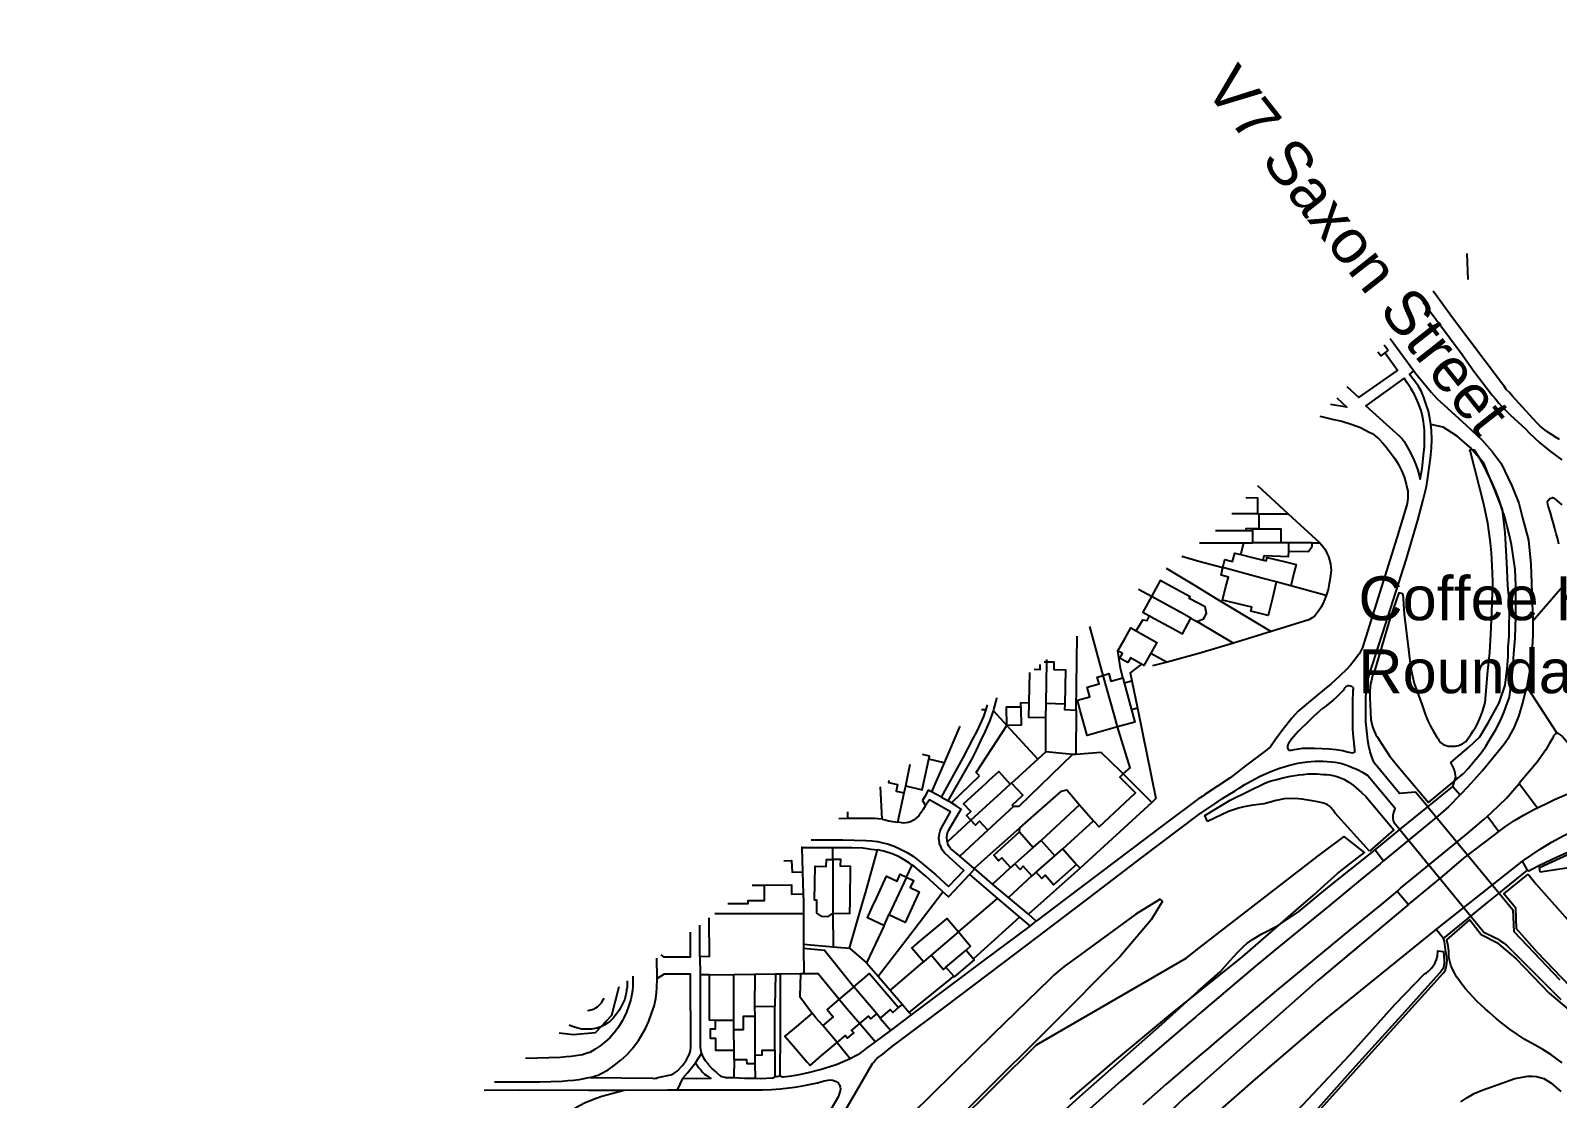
# Model space of a CAD drawing. Header units: millimetres. Extents: x 111502 to 977541, y 8702 to 1044108.
# Drawn here: x 486233.3 to 486581.8, y 236574.7 to 236818.5 of the extents above; entities that cross this region are included whole.
import ezdxf

# ---------------------------------------------------------------- set-up
doc = ezdxf.new("R2010")
doc.units = ezdxf.units.MM
doc.header["$LTSCALE"] = 0.25
doc.linetypes.add('DASHED2', pattern=[9.525, 6.35, -3.175])
doc.layers.add('E HVSS As Laid HV', color=10, linetype='Continuous')
doc.layers.add('X HVSS Site Background', color=8, linetype='Continuous')
doc.styles.add('Arial', font='arial.ttf')

# ---------------------------------------------------------------- blocks, each defined once
blk = doc.blocks.new('OS MAP 060722')
at = {"layer": 'X HVSS Site Background'}
for points in [[(-2249.13, -2364.61), (-2249.39, -2358.69)], [(-2259.43, -2369.8), (-2250.53, -2381.76), (-2247.83, -2385.56), (-2243.68, -2391.01), (-2242.88, -2391.91), (-2242.13, -2392.86), (-2241.43, -2393.66), (-2240.73, -2394.36), (-2239.53, -2395.51), (-2235.99, -2398.84), (-2235.18, -2399.61), (-2234.03, -2400.76), (-2232.78, -2401.91), (-2231.58, -2402.91), (-2230.33, -2403.91), (-2227.78, -2405.81)], [(-2228.28, -2401.16), (-2229.03, -2400.71), (-2230.38, -2399.91), (-2231.18, -2399.36), (-2231.93, -2398.76), (-2232.68, -2398.11), (-2233.43, -2397.36), (-2239.08, -2391.16), (-2239.73, -2390.46), (-2240.38, -2389.81), (-2240.93, -2389.01), (-2241.53, -2388.26), (-2252.73, -2373.41), (-2257.16, -2367.29)], [(-2268.28, -2379.59), (-2267.39, -2380.78)], [(-2266.95, -2378.12), (-2261.53, -2385.51)], [(-2276.83, -2389.05), (-2274.13, -2391.61), (-2265.28, -2385.41), (-2268.19, -2381.38)], [(-2268.19, -2381.38), (-2269.1, -2382.06), (-2269.74, -2381.21)], [(-2267.39, -2380.78), (-2268.19, -2381.38)], [(-2263.78, -2387.16), (-2272.48, -2393.46), (-2264.83, -2400.41), (-2264.23, -2401.01), (-2263.98, -2401.31), (-2263.78, -2401.66), (-2262.73, -2403.41), (-2261.78, -2405.31), (-2261.18, -2406.71), (-2260.63, -2408.16), (-2260.13, -2410.26), (-2259.63, -2407.76), (-2259.48, -2406.31), (-2259.33, -2404.76), (-2259.13, -2402.81), (-2259.08, -2400.81), (-2259.13, -2398.96), (-2259.33, -2397.16), (-2259.53, -2395.81), (-2259.88, -2394.51), (-2260.53, -2392.76), (-2261.33, -2391.06), (-2262.13, -2389.61), (-2263.08, -2388.21), (-2263.78, -2387.16)], [(-2257.63, -2397.71), (-2257.88, -2396.26), (-2258.23, -2394.71), (-2258.73, -2393.21), (-2259.23, -2391.61), (-2259.88, -2390.06), (-2260.58, -2388.91), (-2261.38, -2387.81), (-2262.53, -2386.36), (-2261.53, -2385.51)], [(-2261.53, -2385.51), (-2261.13, -2386.01), (-2257.55, -2390.35), (-2256.21, -2391.85), (-2253.82, -2393.99), (-2249.56, -2397.93), (-2245.96, -2401.3), (-2243.64, -2403.89), (-2241.57, -2406.64), (-2239.19, -2411.73), (-2237.54, -2415.69), (-2236.73, -2419.05), (-2235.37, -2424.17), (-2234.83, -2429.65), (-2234.41, -2442.67)], [(-2279.15, -2391.62), (-2276.83, -2393.81), (-2280.53, -2393.15)], [(-2282.99, -2395.87), (-2282.33, -2396.01), (-2280.18, -2396.51), (-2277.98, -2397.01), (-2275.83, -2397.66), (-2273.73, -2398.46), (-2271.73, -2399.46), (-2271.08, -2399.81), (-2270.53, -2400.21), (-2270.33, -2400.31), (-2269.48, -2401.11), (-2268.63, -2402.01), (-2267.73, -2403.06), (-2266.83, -2404.21), (-2265.88, -2405.51), (-2265.03, -2406.86), (-2264.33, -2408.26), (-2263.73, -2409.71), (-2263.28, -2411.36), (-2263.18, -2411.81), (-2262.93, -2412.91), (-2262.88, -2414.01), (-2262.88, -2414.66), (-2263.03, -2415.76), (-2263.33, -2416.86), (-2265.43, -2423.61), (-2273.28, -2448.66), (-2273.98, -2450.06), (-2274.18, -2450.36), (-2275.13, -2451.61), (-2275.98, -2452.66), (-2276.88, -2453.66), (-2278.48, -2455.21), (-2280.48, -2457.01), (-2281.53, -2457.86), (-2284.68, -2460.46), (-2287.93, -2463.21), (-2289.38, -2464.76), (-2291.63, -2467.61), (-2293.13, -2469.66), (-2294.28, -2471.31), (-2295.38, -2472.21), (-2299.98, -2475.66), (-2303.48, -2478.41), (-2309.23, -2482.21), (-2309.73, -2482.61), (-2310.28, -2482.96), (-2310.58, -2483.16), (-2318.78, -2489.21), (-2340.83, -2505.86), (-2347.73, -2511.11)], [(-2258.33, -2485.06), (-2260.33, -2482.66), (-2261.13, -2481.71), (-2264.83, -2482.01), (-2270.63, -2474.96), (-2271.08, -2473.81), (-2271.48, -2472.51), (-2271.78, -2471.21), (-2272.03, -2469.86), (-2272.23, -2468.36), (-2272.38, -2467.01), (-2272.48, -2465.66), (-2272.53, -2464.31), (-2272.48, -2461.86), (-2272.53, -2460.11), (-2272.43, -2458.96), (-2272.33, -2457.86), (-2272.08, -2456.51), (-2271.78, -2455.21), (-2268.03, -2443.41), (-2263.28, -2428.61), (-2260.63, -2419.61), (-2259.38, -2414.91), (-2258.68, -2411.91), (-2258.33, -2409.81), (-2258.03, -2407.66), (-2257.73, -2405.41), (-2257.48, -2403.11), (-2257.43, -2401.11), (-2257.53, -2399.11), (-2257.63, -2397.71)], [(-2252.63, -2480.41), (-2251.93, -2478.25), (-2252.14, -2477.35), (-2252.35, -2476.46), (-2253.11, -2474.88), (-2248.99, -2471.41), (-2246.51, -2469.02), (-2244.55, -2465.84), (-2242.09, -2461.29), (-2240.69, -2457.26), (-2240.2, -2453.44), (-2239.99, -2450.76), (-2240, -2448.6), (-2239.77, -2446.09), (-2239.73, -2438.43), (-2240.06, -2434.53), (-2240.28, -2429.21), (-2240.66, -2422.48), (-2241.27, -2417.13), (-2243.34, -2411.99), (-2245.58, -2406.59), (-2248.71, -2402.99), (-2251.64, -2400.4), (-2254.86, -2398.38), (-2257.63, -2397.71)], [(-2264.03, -2436.41), (-2264.93, -2436.21), (-2266.93, -2441.86), (-2270.38, -2453.51), (-2270.83, -2454.61), (-2271.03, -2455.36), (-2271.23, -2456.16), (-2271.43, -2456.91), (-2271.53, -2457.71), (-2271.58, -2458.51), (-2271.58, -2460.11), (-2271.48, -2461.71), (-2271.33, -2465.06), (-2270.98, -2466.76), (-2270.53, -2467.91), (-2270.18, -2468.56), (-2269.83, -2469.16), (-2269.43, -2469.76), (-2269.08, -2470.36), (-2267.08, -2473.36), (-2266.18, -2474.56), (-2265.23, -2475.71), (-2258.23, -2484.06), (-2250.28, -2477.46), (-2249.13, -2476.26), (-2247.83, -2474.71), (-2246.88, -2473.56), (-2245.98, -2472.36), (-2245.13, -2471.16), (-2244.33, -2469.91), (-2242.83, -2467.41), (-2242.13, -2466.11), (-2241.53, -2464.76), (-2240.93, -2463.36), (-2240.43, -2462.01), (-2239.73, -2459.96), (-2238.98, -2453.66), (-2238.68, -2450.06), (-2238.43, -2446.51), (-2238.23, -2441.56), (-2238.23, -2437.96), (-2238.28, -2434.41), (-2238.43, -2430.81), (-2238.93, -2427.16), (-2239.28, -2425.11), (-2239.73, -2423.06), (-2240.23, -2421.01), (-2240.78, -2418.91), (-2241.43, -2416.91), (-2242.08, -2414.96), (-2242.83, -2412.96), (-2243.63, -2411.06), (-2244.93, -2408.36), (-2245.78, -2406.76), (-2246.73, -2405.16), (-2247.68, -2403.61), (-2248.83, -2403.51)], [(-2264.03, -2436.41), (-2263.73, -2441.06), (-2262.73, -2449.11), (-2262.58, -2450.41), (-2262.48, -2451.66), (-2262.18, -2453.81), (-2261.88, -2455.16), (-2261.43, -2456.91), (-2259.73, -2461.61), (-2258.93, -2463.91), (-2258.33, -2465.36), (-2257.73, -2466.61), (-2257.08, -2467.81), (-2256.38, -2468.96), (-2255.98, -2469.51), (-2255.83, -2469.81), (-2255.43, -2470.31), (-2254.93, -2470.71), (-2254.58, -2470.91), (-2254.18, -2471.06), (-2253.73, -2471.16), (-2252.93, -2471.21), (-2252.13, -2471.21), (-2251.73, -2471.11), (-2251.38, -2471.06), (-2250.98, -2470.91), (-2250.43, -2470.66), (-2249.78, -2470.16), (-2249.23, -2469.51), (-2248.53, -2468.51), (-2247.98, -2467.71), (-2247.48, -2466.91), (-2247.03, -2466.11), (-2246.53, -2465.01), (-2246.18, -2464.11), (-2245.83, -2463.26), (-2245.58, -2462.31), (-2245.28, -2461.21), (-2244.63, -2454.01), (-2244.23, -2449.81), (-2243.93, -2445.61), (-2243.73, -2440.66), (-2243.63, -2438.36), (-2243.53, -2433.76), (-2243.58, -2431.51), (-2243.78, -2427.06), (-2244.03, -2424.76), (-2244.33, -2422.51), (-2244.68, -2420.26), (-2245.58, -2415.91), (-2248.63, -2403.96), (-2248.83, -2403.51)], [(-2297.25, -2411.65), (-2290.23, -2418.11)], [(-2297.16, -2418.14), (-2297.16, -2418.11), (-2297.12, -2414.53), (-2299.78, -2414.5), (-2299.78, -2414.46)], [(-2228.47, -2425.03), (-2228.78, -2423.61), (-2229.04, -2422.71), (-2229.36, -2421.47), (-2229.65, -2420.36), (-2230.01, -2419.08), (-2230.38, -2417.9), (-2230.75, -2416.78), (-2230.9, -2416.3), (-2230.97, -2415.99), (-2231, -2415.4), (-2230.88, -2415.09), (-2230.82, -2415), (-2230.64, -2414.76), (-2230.49, -2414.66), (-2229.98, -2414.45), (-2229.92, -2414.43), (-2229.85, -2414.42), (-2229.63, -2414.51), (-2229.31, -2414.76), (-2227.72, -2416.09)], [(-2297.16, -2418.14), (-2299.83, -2418.13), (-2303.1, -2418.12)], [(-2299.83, -2421.96), (-2299.83, -2421.45), (-2296.81, -2421.45), (-2296.81, -2418.14)], [(-2297.16, -2418.14), (-2296.81, -2418.14)], [(-2296.81, -2418.14), (-2290.23, -2418.11)], [(-2290.23, -2418.11), (-2282.98, -2424.76)], [(-2306.83, -2421.96), (-2299.83, -2421.96)], [(-2299.83, -2421.96), (-2298.38, -2422.01)], [(-2291.79, -2424.76), (-2291.79, -2421.63), (-2298.38, -2421.63), (-2298.38, -2422.01)], [(-2298.38, -2422.01), (-2298.38, -2424.76)], [(-2310.49, -2424.76), (-2300.34, -2424.76)], [(-2301.05, -2427.44), (-2300.34, -2424.76)], [(-2300.34, -2424.76), (-2298.38, -2424.76)], [(-2291.79, -2424.76), (-2298.38, -2424.76)], [(-2290.06, -2424.76), (-2291.79, -2424.76)], [(-2290.11, -2426.69), (-2290.06, -2424.76)], [(-2290.11, -2426.69), (-2285.6, -2426.7), (-2284.76, -2425.54), (-2284.75, -2424.77)], [(-2284.75, -2424.77), (-2285.6, -2424.77), (-2290.06, -2424.76)], [(-2284.75, -2424.77), (-2282.98, -2424.76)], [(-2282.98, -2424.76), (-2282.58, -2425.21), (-2282.18, -2425.71), (-2281.78, -2426.31), (-2281.38, -2427.11), (-2281.03, -2427.86), (-2280.78, -2428.71), (-2280.58, -2429.56), (-2280.48, -2430.31), (-2280.43, -2431.06), (-2280.48, -2431.56), (-2280.63, -2432.81), (-2280.83, -2434.01), (-2281.13, -2435.41), (-2281.53, -2436.81)], [(-2314.51, -2427.83), (-2310.58, -2428.91), (-2305.13, -2430.41)], [(-2305.13, -2430.41), (-2304.68, -2428.56), (-2302.93, -2429.01), (-2302.43, -2427.11), (-2301.05, -2427.44)], [(-2301.05, -2427.44), (-2298.33, -2428.11), (-2295.96, -2428.68)], [(-2295.96, -2428.68), (-2295.7, -2427.62), (-2290.14, -2427.86), (-2290.11, -2426.69)], [(-2295.96, -2428.68), (-2295.23, -2428.86), (-2295.04, -2428.09), (-2290.84, -2429.11), (-2288.43, -2429.7), (-2288.91, -2431.67), (-2289.62, -2434.57)], [(-2318.05, -2430.54), (-2311.21, -2434.67)], [(-2292.94, -2433.66), (-2292.96, -2433.74), (-2293.84, -2437.36), (-2294.6, -2440.45), (-2294.81, -2441.33), (-2298.76, -2440.36), (-2298.54, -2439.48), (-2305.19, -2437.85), (-2304.43, -2434.76), (-2303.88, -2432.61), (-2305.53, -2432.16), (-2305.13, -2430.41)], [(-2292.94, -2433.66), (-2296.21, -2432.79), (-2305.13, -2430.41)], [(-2321.43, -2437.01), (-2324.39, -2435.39)], [(-2311.08, -2442.68), (-2311.05, -2442.67), (-2310.67, -2442.53), (-2309.57, -2442.13), (-2309.52, -2442.12), (-2309.32, -2441.75), (-2308.85, -2440.87), (-2309.19, -2439.4), (-2312.79, -2437.46), (-2312.58, -2437.06), (-2319.48, -2433.36), (-2321.43, -2437.01)], [(-2311.21, -2434.67), (-2310.58, -2435.06), (-2307.03, -2437.21), (-2294.13, -2445.01)], [(-2289.62, -2434.57), (-2292.94, -2433.66)], [(-2281.53, -2436.81), (-2289.62, -2434.57)], [(-2227.17, -2434.3), (-2234.41, -2442.67)], [(-2321.43, -2437.01), (-2323.38, -2440.61), (-2321.89, -2441.41)], [(-2312.41, -2441.95), (-2314.57, -2440.75), (-2321.43, -2437.01)], [(-2281.53, -2436.81), (-2282.08, -2438.16), (-2282.73, -2439.46), (-2283.38, -2440.41), (-2284.08, -2441.31), (-2284.78, -2441.91), (-2285.53, -2442.36), (-2294.13, -2445.01)], [(-2324.89, -2444.86), (-2323.41, -2442.35), (-2322.44, -2442.48), (-2321.89, -2441.41)], [(-2321.89, -2441.41), (-2321.63, -2441.56), (-2316.53, -2444.31), (-2314.36, -2445.5), (-2312.41, -2441.95)], [(-2312.41, -2441.95), (-2311.08, -2442.68)], [(-2311.08, -2442.68), (-2310.58, -2442.96), (-2302.73, -2447.66)], [(-2234.41, -2442.67), (-2234.38, -2445.86), (-2234.48, -2447.31), (-2234.63, -2449.91), (-2234.93, -2452.96), (-2235.18, -2454.66), (-2235.73, -2457.66)], [(-2338.63, -2462.96), (-2338.36, -2446.08)], [(-2332.43, -2455.01), (-2335.49, -2443.89)], [(-2329.08, -2449.39), (-2327.47, -2446.56), (-2326.11, -2444.16), (-2324.89, -2444.86)], [(-2324.89, -2444.86), (-2323.89, -2445.43), (-2320.19, -2447.53), (-2321.55, -2449.92)], [(-2294.13, -2445.01), (-2302.73, -2447.66)], [(-2327.98, -2455.61), (-2328.53, -2453.36), (-2328.53, -2453.35), (-2329.08, -2449.39)], [(-2323.72, -2452.43), (-2326.23, -2451), (-2326.85, -2452.08), (-2327.55, -2451.69), (-2328.63, -2451.07), (-2328.01, -2449.99), (-2329.08, -2449.39)], [(-2321.55, -2449.92), (-2323.16, -2452.75), (-2323.72, -2452.43)], [(-2321.55, -2449.92), (-2317.88, -2451.97)], [(-2302.73, -2447.66), (-2310.58, -2450.06), (-2317.88, -2451.97)], [(-2348.22, -2453.63), (-2346.83, -2453.66), (-2346.8, -2452.54)], [(-2345.94, -2451.89), (-2345.28, -2451.91)], [(-2345.43, -2461.46), (-2345.28, -2451.91)], [(-2345.28, -2451.91), (-2345.28, -2451.38)], [(-2345.28, -2451.91), (-2343.68, -2451.91), (-2343.73, -2453.71), (-2341.03, -2453.76), (-2341.23, -2461.56)], [(-2323.72, -2452.43), (-2326.28, -2454.41), (-2325.91, -2456.23)], [(-2317.88, -2451.97), (-2321.2, -2452.84)], [(-2349.37, -2461.19), (-2349.2, -2454.38)], [(-2329.18, -2466.78), (-2329.21, -2466.79), (-2336.1, -2468.71), (-2337.69, -2463.02), (-2338.34, -2460.71), (-2335.47, -2459.91), (-2336.08, -2457.71), (-2333.38, -2456.96), (-2333.83, -2455.41), (-2332.43, -2455.01)], [(-2332.43, -2455.01), (-2331.13, -2454.61), (-2330.68, -2456.31), (-2327.98, -2455.61)], [(-2329.18, -2466.78), (-2329.96, -2463.95), (-2332.43, -2455.01)], [(-2327.98, -2455.61), (-2327.67, -2456.72)], [(-2327.67, -2456.72), (-2325.91, -2456.23)], [(-2327.67, -2456.72), (-2325.98, -2462.86)], [(-2325.91, -2456.23), (-2324.63, -2462.48)], [(-2357.52, -2463.08), (-2357.43, -2462.81), (-2356.73, -2460.26), (-2356.7, -2460.12)], [(-2275.58, -2472.71), (-2275.33, -2472.66), (-2275.13, -2472.56), (-2275.03, -2472.46), (-2275.03, -2471.91), (-2275.28, -2469.16), (-2275.43, -2467.31), (-2275.48, -2465.01), (-2275.48, -2463.11), (-2275.43, -2461.26), (-2275.38, -2458.41), (-2275.33, -2458.16), (-2275.33, -2458.01), (-2275.43, -2457.81), (-2275.63, -2457.61), (-2275.73, -2457.56), (-2276.03, -2457.46), (-2276.33, -2457.41), (-2276.53, -2457.41), (-2276.68, -2457.46), (-2277.08, -2457.66), (-2277.23, -2457.76), (-2277.38, -2457.91), (-2277.48, -2458.06), (-2277.63, -2458.36), (-2278.43, -2459.26), (-2279.18, -2460.01), (-2279.93, -2460.71), (-2281.53, -2461.96), (-2282.38, -2462.61), (-2284.33, -2464.36), (-2285.43, -2465.41), (-2287.98, -2467.81), (-2289.48, -2469.61), (-2290.13, -2470.56), (-2290.33, -2470.91), (-2290.38, -2471.11), (-2290.38, -2471.56), (-2290.33, -2471.76), (-2290.23, -2471.91), (-2290.08, -2472.06), (-2289.88, -2472.11), (-2289.63, -2472.11), (-2289.48, -2472.06), (-2288.83, -2471.91), (-2287.78, -2471.76), (-2286.93, -2471.66), (-2286.03, -2471.61), (-2284.23, -2471.61), (-2282.43, -2471.71), (-2280.83, -2471.76), (-2279.28, -2471.91), (-2277.78, -2472.16), (-2276.73, -2472.46), (-2275.58, -2472.71)], [(-2250.93, -2482.26), (-2250.48, -2481.81), (-2248.38, -2479.56), (-2245.88, -2476.76), (-2243.48, -2473.86), (-2242.13, -2472.16), (-2240.88, -2470.56), (-2239.73, -2468.86), (-2238.68, -2467.11), (-2238.63, -2467.01), (-2237.53, -2464.21), (-2236.68, -2461.31), (-2236.48, -2460.61), (-2235.73, -2457.66)], [(-2235.73, -2457.66), (-2228.83, -2468.26)], [(-2369.38, -2482.86), (-2364.38, -2473.86), (-2362.18, -2469.61), (-2361.23, -2467.76), (-2360.38, -2465.91), (-2359.73, -2464.41), (-2359.18, -2462.81)], [(-2367.83, -2483.66), (-2362.33, -2474.06), (-2361.38, -2472.11), (-2360.43, -2470.11), (-2359.33, -2467.76), (-2358.28, -2465.31), (-2357.52, -2463.08)], [(-2360.23, -2462.82), (-2359.18, -2462.81)], [(-2359.18, -2462.81), (-2358.84, -2461.76)], [(-2357.52, -2463.08), (-2354.43, -2466.46)], [(-2354.43, -2466.46), (-2354.5, -2462.22), (-2351.23, -2462.17)], [(-2351.23, -2462.17), (-2351.23, -2462.66), (-2351.16, -2466.4), (-2354.43, -2466.46)], [(-2351.23, -2462.17), (-2351.24, -2461.25), (-2349.37, -2461.19)], [(-2345.51, -2464.7), (-2349.46, -2464.6), (-2349.38, -2461.36), (-2349.37, -2461.19)], [(-2345.51, -2464.7), (-2345.43, -2461.46)], [(-2341.23, -2461.56), (-2345.43, -2461.46)], [(-2341.23, -2461.56), (-2341.28, -2462.81), (-2338.63, -2462.96)], [(-2338.63, -2462.96), (-2338.73, -2473.06)], [(-2325.98, -2462.86), (-2325.21, -2465.67), (-2329.18, -2466.78)], [(-2324.63, -2462.48), (-2325.98, -2462.86)], [(-2324.63, -2462.48), (-2320.43, -2483.16), (-2321.33, -2484.01)], [(-2365.14, -2466.58), (-2368.78, -2474.96)], [(-2360.7, -2477.98), (-2361.43, -2477.21), (-2354.43, -2466.46)], [(-2354.43, -2466.46), (-2347.38, -2474.16)], [(-2345.58, -2472.51), (-2345.51, -2464.7)], [(-2327.86, -2477.52), (-2326.27, -2476.14), (-2329.18, -2466.78)], [(-2228.83, -2468.26), (-2228.98, -2468.31), (-2229.18, -2468.36), (-2229.28, -2468.46), (-2229.43, -2468.56), (-2229.53, -2468.66), (-2229.63, -2468.81), (-2229.68, -2469.01), (-2229.83, -2469.26), (-2230.63, -2470.66), (-2231.43, -2472.01), (-2232.33, -2473.31), (-2233.38, -2474.81), (-2236.88, -2478.96), (-2237.53, -2479.71)], [(-2218.88, -2479.56), (-2218.88, -2479.21), (-2218.93, -2479.06), (-2218.98, -2478.86), (-2219.08, -2478.71), (-2219.33, -2478.51), (-2219.58, -2478.46), (-2223.28, -2474.16), (-2227.58, -2469.01), (-2227.68, -2468.91), (-2228.03, -2468.61), (-2228.48, -2468.31), (-2228.63, -2468.26), (-2228.83, -2468.26)], [(-2391.43, -2554.51), (-2387.93, -2548.46), (-2385.08, -2543.66), (-2384.88, -2543.36), (-2384.63, -2543.06), (-2384.38, -2542.71), (-2384.08, -2542.41), (-2382.78, -2541.51), (-2381.28, -2540.31), (-2380.23, -2539.46), (-2379.13, -2538.61), (-2368.53, -2530.71), (-2352.28, -2518.46), (-2336.53, -2506.46), (-2323.63, -2496.61), (-2310.58, -2486.76), (-2306.43, -2483.96), (-2305.23, -2483.11), (-2303.63, -2482.11), (-2302.33, -2481.41), (-2301.43, -2480.76), (-2300.08, -2479.96), (-2297.73, -2478.61), (-2296.58, -2478.01), (-2295.38, -2477.46), (-2294.18, -2476.96), (-2292.18, -2476.21), (-2291.13, -2475.86), (-2290.13, -2475.56), (-2288.03, -2475.06), (-2286.98, -2474.91), (-2285.88, -2474.76), (-2284.03, -2474.61), (-2282.23, -2474.61), (-2281.33, -2474.66), (-2279.53, -2474.86), (-2278.63, -2475.01), (-2277.78, -2475.21), (-2276.83, -2475.51), (-2275.93, -2475.86), (-2274.23, -2476.61), (-2273.38, -2477.06), (-2272.03, -2477.91), (-2265.78, -2485.31), (-2265.98, -2485.66), (-2266.13, -2486.06), (-2266.28, -2486.66), (-2266.33, -2486.96), (-2266.33, -2487.61), (-2266.23, -2488.21), (-2266.08, -2488.56), (-2264.73, -2490.21)], [(-2377.53, -2480.26), (-2373.78, -2481.11), (-2372.23, -2474.16)], [(-2372.23, -2474.16), (-2372.08, -2473.46), (-2373.67, -2473.11)], [(-2368.78, -2474.96), (-2372.23, -2474.16)], [(-2347.38, -2474.16), (-2352.71, -2478.99), (-2353.39, -2479.59)], [(-2339.48, -2473.11), (-2351.68, -2484.96), (-2352.93, -2484.96)], [(-2345.58, -2472.51), (-2347.38, -2474.16)], [(-2339.48, -2473.11), (-2345.58, -2472.51)], [(-2338.73, -2473.06), (-2339.48, -2473.11)], [(-2327.86, -2477.52), (-2328.48, -2476.91), (-2332.88, -2472.61), (-2338.73, -2473.06)], [(-2377.53, -2480.26), (-2376.48, -2475.26)], [(-2368.78, -2474.96), (-2371.66, -2481.6)], [(-2367.07, -2484.14), (-2360.7, -2477.98)], [(-2362.63, -2488.11), (-2363.68, -2487.01), (-2362.68, -2486.06), (-2364.33, -2484.31), (-2359.18, -2479.61), (-2358.48, -2478.96), (-2356.28, -2476.95), (-2353.66, -2479.82), (-2353.66, -2479.83), (-2353.65, -2479.83)], [(-2334.63, -2488.21), (-2333.38, -2489.61), (-2325.08, -2481.86), (-2328.62, -2478.22), (-2327.86, -2477.52)], [(-2321.33, -2484.01), (-2327.86, -2477.52)], [(-2308.63, -2488.36), (-2309.28, -2487.01), (-2303.43, -2483.51), (-2295.38, -2479.56), (-2294.08, -2479.11), (-2292.78, -2478.76), (-2291.43, -2478.41), (-2289.68, -2478.06), (-2288.68, -2477.91), (-2287.73, -2477.76), (-2286.73, -2477.61), (-2285.73, -2477.51), (-2283.63, -2477.51), (-2282.93, -2477.56), (-2282.18, -2477.61), (-2281.48, -2477.66), (-2280.73, -2477.76), (-2279.33, -2478.06), (-2278.63, -2478.26), (-2277.53, -2478.71), (-2276.38, -2479.36), (-2275.33, -2480.16), (-2273.48, -2481.76), (-2272.48, -2482.66), (-2266.13, -2490.26), (-2271.63, -2495.16)], [(-2382.94, -2487.81), (-2383.25, -2480.44)], [(-2381.38, -2479), (-2381.48, -2479.46), (-2379.38, -2479.96), (-2379.73, -2481.46), (-2377.88, -2481.86)], [(-2377.88, -2481.86), (-2377.53, -2480.26)], [(-2371.66, -2481.6), (-2372.38, -2481.21), (-2373.24, -2482.79), (-2373.67, -2483.57), (-2372.98, -2484.76)], [(-2369.38, -2482.86), (-2371.66, -2481.6)], [(-2353.65, -2479.83), (-2353.68, -2479.86), (-2355.83, -2481.86)], [(-2353.65, -2479.83), (-2353.39, -2479.59)], [(-2353.39, -2479.59), (-2353.38, -2479.59), (-2350.78, -2482.38), (-2351.04, -2482.62), (-2353.21, -2484.65), (-2352.93, -2484.96)], [(-2351.48, -2489.86), (-2341.98, -2481.46), (-2340.78, -2481.16), (-2337.83, -2484.56)], [(-2258.33, -2485.06), (-2252.63, -2480.41)], [(-2252.63, -2480.41), (-2250.93, -2482.26)], [(-2244.73, -2487.16), (-2243.73, -2486.26), (-2240.38, -2483.06), (-2237.53, -2479.71)], [(-2237.53, -2479.71), (-2233.33, -2485.26)], [(-2233.33, -2485.26), (-2230.83, -2484.01), (-2229.43, -2483.36), (-2227.33, -2482.41), (-2225.88, -2481.86), (-2224.43, -2481.36), (-2222.93, -2480.91), (-2220.43, -2480.26), (-2220.18, -2480.31), (-2219.98, -2480.36), (-2219.78, -2480.31), (-2219.63, -2480.31), (-2219.48, -2480.21), (-2219.28, -2480.16), (-2219.18, -2480.01), (-2219.03, -2479.86), (-2218.93, -2479.71), (-2218.88, -2479.56)], [(-2399.14, -2492.6), (-2391.88, -2492.56), (-2386.58, -2492.71), (-2385.23, -2492.76), (-2383.98, -2492.96), (-2382.78, -2493.21), (-2381.68, -2493.51), (-2380.18, -2494.01), (-2378.68, -2494.66), (-2377.18, -2495.46), (-2375.78, -2496.36), (-2375.38, -2496.71), (-2373.88, -2497.91), (-2370.63, -2500.56), (-2367.73, -2503.21), (-2365.93, -2501.31), (-2364.23, -2499.56), (-2367.63, -2496.51), (-2368.68, -2495.51), (-2369.18, -2494.86), (-2369.53, -2494.11), (-2369.78, -2493.41), (-2369.83, -2493.16), (-2369.93, -2492.31), (-2369.88, -2491.51), (-2369.83, -2491.21), (-2369.63, -2490.56), (-2369.43, -2489.96), (-2367.33, -2486.16), (-2372.08, -2483.46), (-2372.98, -2484.76)], [(-2379.34, -2488.56), (-2377.88, -2481.86)], [(-2372.98, -2484.76), (-2373.53, -2485.66), (-2374.53, -2487.06), (-2375.03, -2487.56), (-2375.63, -2487.96), (-2376.43, -2488.46), (-2376.93, -2488.61), (-2377.43, -2488.71), (-2377.98, -2488.76), (-2378.43, -2488.71), (-2379.34, -2488.56)], [(-2369.38, -2482.86), (-2367.83, -2483.66)], [(-2367.07, -2484.14), (-2367.83, -2483.66)], [(-2365.23, -2486.15), (-2364.88, -2485.56), (-2366.03, -2484.81), (-2367.07, -2484.14)], [(-2355.83, -2481.86), (-2362.63, -2488.11)], [(-2352.93, -2484.96), (-2358.78, -2490.36)], [(-2337.83, -2484.56), (-2346.63, -2492.71)], [(-2337.83, -2484.56), (-2334.63, -2488.21)], [(-2321.33, -2484.01), (-2337.68, -2499.06)], [(-2271.63, -2495.16), (-2279.53, -2486.46), (-2279.93, -2485.76), (-2280.23, -2485.46), (-2280.48, -2485.16), (-2280.78, -2484.86), (-2281.33, -2484.51), (-2282.13, -2484.16), (-2283.48, -2483.86), (-2285.18, -2483.56), (-2286.18, -2483.46), (-2287.03, -2483.31), (-2287.88, -2483.21), (-2289.58, -2483.11), (-2291.13, -2483.21), (-2292.98, -2483.56), (-2295.68, -2484.31), (-2296.93, -2484.51), (-2298.18, -2484.66), (-2300.38, -2485.06), (-2301.58, -2485.36), (-2303.88, -2486.11), (-2308.63, -2488.36)], [(-2250.93, -2482.26), (-2253.63, -2485.01), (-2255.98, -2487.11), (-2268.43, -2497.36)], [(-2264.73, -2490.21), (-2258.33, -2485.06)], [(-2258.33, -2485.06), (-2242.08, -2504.71)], [(-2390.73, -2487.71), (-2392.79, -2487.74)], [(-2390.73, -2487.71), (-2390.73, -2486.16)], [(-2382.94, -2487.81), (-2383.83, -2487.76), (-2384.68, -2487.66), (-2387.43, -2487.66), (-2390.58, -2487.71), (-2390.73, -2487.71)], [(-2382.94, -2487.81), (-2382.93, -2487.81), (-2382.18, -2487.96), (-2381.48, -2488.21), (-2379.93, -2488.46), (-2379.34, -2488.56)], [(-2368, -2493.05), (-2368.08, -2492.76), (-2368.13, -2492.01), (-2368.03, -2491.36), (-2367.88, -2490.66), (-2367.78, -2490.46), (-2365.23, -2486.15)], [(-2362.63, -2488.11), (-2368, -2493.05)], [(-2358.78, -2490.36), (-2360.68, -2488.31), (-2361.63, -2489.21), (-2362.63, -2488.11)], [(-2341.68, -2494.61), (-2338.91, -2492.09), (-2334.63, -2488.21)], [(-2265.33, -2504.26), (-2264.58, -2503.61), (-2251.33, -2492.76), (-2249.13, -2490.96), (-2245.58, -2487.91), (-2244.73, -2487.16)], [(-2244.73, -2487.16), (-2242.13, -2490.66)], [(-2242.13, -2490.66), (-2240.63, -2489.51), (-2238.53, -2488.16), (-2236.33, -2486.86), (-2234.13, -2485.66), (-2233.33, -2485.26)], [(-2236.73, -2497.41), (-2232.73, -2494.71), (-2230.08, -2493.11), (-2227.33, -2491.61), (-2224.58, -2490.26), (-2221.83, -2489.06), (-2219.13, -2487.96), (-2216.38, -2487.11), (-2216.08, -2487.01), (-2213.28, -2486.31), (-2210.33, -2485.81), (-2208.45, -2485.66)], [(-2318.88, -2506.56), (-2319.43, -2506.11), (-2325.03, -2509.51), (-2339.48, -2520.11), (-2341.08, -2521.26), (-2342.13, -2522.11), (-2343.68, -2523.46), (-2344.63, -2524.41), (-2357.53, -2536.96), (-2380.78, -2559.76)], [(-2339.98, -2551.76), (-2329.83, -2543.01), (-2316.53, -2531.96), (-2310.58, -2527.26), (-2309.78, -2526.61), (-2300.58, -2519.21), (-2287.23, -2507.66), (-2284.53, -2505.26), (-2281.88, -2502.81), (-2278.93, -2500.26), (-2276.13, -2498.01), (-2272.83, -2495.46), (-2277.48, -2491.81)], [(-2318.88, -2506.56), (-2321.53, -2510.86), (-2328.68, -2519.31), (-2344.53, -2535.26), (-2360.38, -2551.01), (-2386.23, -2576.61)], [(-2384.63, -2576.06), (-2347.68, -2539.36), (-2313.53, -2519.56), (-2310.58, -2517.31), (-2283.43, -2496.31), (-2277.48, -2491.81)], [(-2358.78, -2490.36), (-2365.19, -2496.28)], [(-2359.51, -2496.96), (-2351.48, -2489.86)], [(-2353.63, -2498.91), (-2355.58, -2496.71), (-2356.33, -2497.36), (-2357.43, -2496.06), (-2351.53, -2490.76)], [(-2351.53, -2490.76), (-2351.48, -2489.86)], [(-2351.53, -2490.76), (-2348.43, -2494.31)], [(-2270.38, -2494.81), (-2264.73, -2490.21)], [(-2264.73, -2490.21), (-2248.53, -2509.96)], [(-2262.78, -2507.31), (-2261.93, -2506.61), (-2255.03, -2500.96), (-2250.13, -2496.76), (-2243.18, -2491.46), (-2242.13, -2490.66)], [(-2235.58, -2499.46), (-2235.28, -2499.66), (-2233.33, -2498.61), (-2231.38, -2497.66), (-2228.98, -2496.51), (-2226.63, -2495.46)], [(-2232.73, -2499.96), (-2232.88, -2498.91), (-2225.43, -2495.46)], [(-2350.15, -2562.42), (-2337.79, -2551.15), (-2319.08, -2534.66), (-2310.79, -2527.13), (-2305.78, -2522.73), (-2303.43, -2520.1), (-2301.76, -2518.32), (-2301.31, -2517.82), (-2300.41, -2516.89), (-2299.65, -2516.23), (-2298.39, -2515.28), (-2296.24, -2514.02), (-2292.64, -2512.21), (-2287.88, -2509.03), (-2281.63, -2503.84), (-2270.38, -2494.81)], [(-2401.24, -2494.31), (-2401.37, -2494.31)], [(-2401.24, -2494.31), (-2400.93, -2494.31), (-2394.18, -2494.31)], [(-2401.24, -2494.31), (-2401.08, -2499.86)], [(-2394.18, -2497.06), (-2394.18, -2494.31)], [(-2394.18, -2494.31), (-2389.83, -2494.31), (-2387.28, -2494.41), (-2386.33, -2494.51), (-2385.38, -2494.66), (-2383.93, -2494.86)], [(-2386.66, -2504.41), (-2383.93, -2494.86)], [(-2376.02, -2498.33), (-2376.68, -2497.86), (-2377.88, -2497.11), (-2379.03, -2496.41), (-2380.63, -2495.76), (-2382.33, -2495.21), (-2382.53, -2495.16), (-2383.93, -2494.86)], [(-2365.19, -2496.28), (-2365.28, -2496.21), (-2367.28, -2494.51), (-2367.68, -2494.01), (-2367.88, -2493.51), (-2368, -2493.05)], [(-2348.43, -2494.31), (-2352.63, -2498.01)], [(-2348.43, -2494.31), (-2346.63, -2492.71)], [(-2346.63, -2492.71), (-2343.48, -2496.21)], [(-2343.48, -2496.21), (-2341.68, -2494.61)], [(-2341.68, -2494.61), (-2338.58, -2498.16)], [(-2270.38, -2494.81), (-2268.43, -2497.36)], [(-2225.88, -2526.06), (-2233.33, -2518.31), (-2238.13, -2512.86), (-2238.23, -2508.16), (-2240.98, -2504.91), (-2235.48, -2500.41)], [(-2235.48, -2500.41), (-2233.58, -2502.66), (-2225.88, -2511.46)], [(-2268.43, -2497.36), (-2269.23, -2498.01), (-2273.68, -2501.66), (-2280.88, -2507.61), (-2293.23, -2517.71), (-2297.58, -2521.36), (-2310.58, -2532.36), (-2311.28, -2532.96), (-2313.23, -2534.56), (-2322.88, -2542.86), (-2328.33, -2547.61), (-2336.93, -2555.26)], [(-2405.33, -2497.33), (-2403.58, -2497.31), (-2403.48, -2499.91), (-2401.08, -2499.86)], [(-2394.14, -2509.32), (-2394.15, -2509.32), (-2395.41, -2510.12), (-2396.65, -2510.09), (-2397.81, -2509.27), (-2397.78, -2506.31), (-2398.33, -2506.31), (-2398.23, -2498.61), (-2395.68, -2498.66), (-2395.63, -2497.06), (-2394.18, -2497.06)], [(-2394.18, -2497.06), (-2394.17, -2506.36), (-2394.17, -2506.36), (-2394.14, -2509.32)], [(-2394.14, -2509.32), (-2390.26, -2509.37), (-2390.23, -2506.41), (-2390.13, -2498.66), (-2392.38, -2498.61), (-2392.33, -2497.06), (-2394.18, -2497.06)], [(-2377.33, -2501.11), (-2376.02, -2498.33)], [(-2369.02, -2504.45), (-2369.28, -2504.21), (-2372.93, -2500.86), (-2374.28, -2499.71), (-2375.48, -2498.71), (-2376.02, -2498.33)], [(-2361.89, -2499.07), (-2365.19, -2496.28)], [(-2361.89, -2499.07), (-2359.51, -2496.96)], [(-2361.78, -2499.16), (-2361.89, -2499.07)], [(-2353.63, -2498.91), (-2355.13, -2500.3)], [(-2352.63, -2498.01), (-2353.63, -2498.91)], [(-2348.73, -2500.81), (-2350.73, -2498.61), (-2351.43, -2499.31), (-2352.63, -2498.01)], [(-2337.68, -2499.06), (-2349.53, -2509.56)], [(-2347.73, -2499.91), (-2343.48, -2496.21)], [(-2338.58, -2498.16), (-2343.78, -2502.81), (-2345.68, -2500.66), (-2346.48, -2501.36), (-2347.73, -2499.91)], [(-2337.68, -2499.06), (-2338.58, -2498.16)], [(-2256.43, -2513.06), (-2236.73, -2497.41)], [(-2235.58, -2499.46), (-2236.73, -2497.41)], [(-2177.03, -2503.46), (-2178.88, -2499.71), (-2181.68, -2497.96), (-2182.43, -2497.56), (-2183.23, -2497.26), (-2184.28, -2496.86), (-2185.43, -2496.56), (-2187.33, -2496.16), (-2188.48, -2495.96), (-2189.68, -2495.86), (-2191.28, -2495.76), (-2199.03, -2496.41), (-2213.18, -2497.56), (-2225.18, -2498.81), (-2232.73, -2499.96)], [(-2401.08, -2499.86), (-2400.93, -2504.91)], [(-2382.48, -2512.1), (-2382.49, -2512.1), (-2386.28, -2510.35), (-2385.18, -2507.96), (-2384.14, -2505.73), (-2381.88, -2500.86), (-2379.48, -2502.01), (-2378.78, -2500.41), (-2377.33, -2501.11)], [(-2377.33, -2501.11), (-2381.38, -2509.71)], [(-2377.33, -2501.11), (-2375.78, -2501.86), (-2376.48, -2503.46), (-2374.43, -2504.41), (-2377.68, -2511.41), (-2381.38, -2509.71)], [(-2362.98, -2500.51), (-2367.73, -2505.61), (-2369.02, -2504.45)], [(-2362.98, -2500.51), (-2361.78, -2499.16)], [(-2362.98, -2500.51), (-2356.58, -2505.94)], [(-2357.68, -2502.66), (-2361.28, -2499.56), (-2361.78, -2499.16)], [(-2355.13, -2500.3), (-2357.68, -2502.66)], [(-2348.73, -2500.81), (-2354.03, -2505.76)], [(-2347.73, -2499.91), (-2348.73, -2500.81)], [(-2242.08, -2504.71), (-2235.58, -2499.46)], [(-2265.33, -2504.26), (-2269.03, -2507.31), (-2276.23, -2513.21), (-2288.53, -2523.36), (-2292.88, -2526.96), (-2306.58, -2538.51), (-2308.43, -2540.11), (-2310.58, -2541.96), (-2318.08, -2548.36), (-2323.43, -2553.06)], [(-2409.85, -2502.89), (-2409.85, -2506.47), (-2413.53, -2506.47), (-2413.53, -2507.16), (-2418.16, -2507.16)], [(-2412.6, -2502.9), (-2409.85, -2502.89)], [(-2409.85, -2502.89), (-2403.58, -2502.86), (-2403.58, -2504.96), (-2400.93, -2504.91)], [(-2400.93, -2504.91), (-2400.88, -2506.46), (-2400.88, -2509.36)], [(-2390.38, -2517.31), (-2387.48, -2507.26), (-2386.66, -2504.41)], [(-2375.68, -2513.11), (-2369.02, -2504.45)], [(-2365.48, -2513.56), (-2356.58, -2505.94)], [(-2354.03, -2505.76), (-2357.68, -2502.66)], [(-2356.58, -2505.94), (-2351.53, -2510.22)], [(-2349.53, -2509.56), (-2354.03, -2505.76)], [(-2265.33, -2504.26), (-2262.78, -2507.31)], [(-2248.53, -2509.96), (-2244.33, -2506.56), (-2242.08, -2504.71)], [(-2242.08, -2504.71), (-2238.93, -2508.51), (-2238.68, -2513.46), (-2228.18, -2524.56)], [(-2262.78, -2507.31), (-2283.48, -2524.71), (-2310.58, -2548.71), (-2313.93, -2551.56), (-2317.18, -2554.56)], [(-2421.1, -2509.41), (-2400.88, -2509.36)], [(-2400.88, -2509.36), (-2400.83, -2516.36)], [(-2394.14, -2509.32), (-2394.08, -2516.96)], [(-2424.53, -2519.21), (-2424.53, -2512.03)], [(-2422.33, -2519.26), (-2422.37, -2510.38)], [(-2382.48, -2512.1), (-2386.48, -2520.61)], [(-2382.48, -2512.1), (-2381.38, -2509.71)], [(-2376.23, -2532.54), (-2376.18, -2532.51), (-2359.78, -2520.21), (-2349.13, -2512.26)], [(-2373.49, -2520.41), (-2376.14, -2517.31), (-2374.38, -2515.81), (-2373.43, -2515.01), (-2368.08, -2510.51), (-2365.48, -2513.56)], [(-2351.53, -2510.22), (-2362.08, -2519.7)], [(-2351.53, -2510.22), (-2349.13, -2512.26)], [(-2347.73, -2511.11), (-2349.53, -2509.56)], [(-2349.13, -2512.26), (-2347.73, -2511.11)], [(-2254.78, -2515.06), (-2248.53, -2509.96)], [(-2253.98, -2515.36), (-2248.78, -2510.86), (-2246.18, -2514.16), (-2242.63, -2516.01), (-2238.18, -2519.76), (-2230.63, -2527.56), (-2224.23, -2533.01)], [(-2248.53, -2509.96), (-2245.58, -2513.61), (-2243.23, -2514.76), (-2242.58, -2515.11), (-2241.88, -2515.56), (-2241.08, -2516.06), (-2240.38, -2516.61), (-2229.23, -2527.81), (-2227.98, -2529.01)], [(-2433.39, -2518.81), (-2432.78, -2519.26), (-2426.63, -2519.26), (-2426.64, -2513.65)], [(-2400.83, -2516.36), (-2394.08, -2516.96)], [(-2400.83, -2516.36), (-2400.83, -2517.31)], [(-2310.58, -2558.51), (-2297.58, -2547.11), (-2284.93, -2536.21), (-2281.23, -2533.11), (-2256.43, -2513.06)], [(-2284.78, -2556.21), (-2274.73, -2545.01), (-2254.78, -2522.91), (-2254.53, -2522.61), (-2254.33, -2522.31), (-2254.28, -2522.11), (-2254.23, -2521.86), (-2254.08, -2521.26), (-2253.98, -2520.71), (-2253.93, -2520.11), (-2253.98, -2519.46), (-2254.33, -2517.61), (-2254.53, -2515.81), (-2254.78, -2515.06)], [(-2383.83, -2523.71), (-2375.68, -2513.11)], [(-2365.48, -2513.56), (-2371.73, -2518.91)], [(-2365.48, -2513.56), (-2362.73, -2516.86), (-2363.75, -2517.73)], [(-2254.78, -2515.06), (-2256.43, -2513.06)], [(-2227.68, -2543.46), (-2230.28, -2541.56), (-2232.08, -2540.46), (-2233.88, -2539.46), (-2236.23, -2538.11), (-2237.88, -2537.01), (-2239.53, -2535.86), (-2241.13, -2534.66), (-2242.68, -2533.41), (-2244.23, -2532.06), (-2245.23, -2531.16), (-2246.18, -2530.31), (-2247.18, -2529.36), (-2248.08, -2528.41), (-2249.73, -2526.56), (-2250.28, -2525.91), (-2250.78, -2525.21), (-2251.28, -2524.56), (-2251.78, -2523.86), (-2252.18, -2523.11), (-2252.73, -2522.11), (-2253.13, -2521.16), (-2253.53, -2519.36), (-2253.58, -2517.91), (-2253.73, -2516.81), (-2253.98, -2515.36)], [(-2434.28, -2524.21), (-2434.35, -2519.55)], [(-2424.53, -2519.21), (-2424.48, -2523.36)], [(-2422.33, -2519.26), (-2424.53, -2519.21)], [(-2400.83, -2517.31), (-2396.03, -2517.76), (-2389.38, -2526.11)], [(-2400.83, -2517.31), (-2400.78, -2523.11)], [(-2394.08, -2516.96), (-2390.38, -2517.31)], [(-2390.38, -2517.31), (-2386.48, -2520.61)], [(-2383.48, -2656.06), (-2384.33, -2655.31), (-2362.23, -2631.06), (-2357.23, -2626.31), (-2344.63, -2613.91), (-2327.33, -2596.31), (-2310.58, -2578.76), (-2301.18, -2567.91), (-2288.13, -2554.36), (-2276.18, -2541.61), (-2265.78, -2530.11), (-2259.08, -2523.16), (-2258.68, -2522.91), (-2258.28, -2522.61), (-2257.93, -2522.31), (-2257.58, -2521.96), (-2257.28, -2521.56), (-2256.78, -2520.81), (-2256.38, -2519.91), (-2256.13, -2519.11), (-2256.03, -2517.91), (-2254.78, -2518.06)], [(-2254.78, -2518.06), (-2254.58, -2520.16), (-2254.58, -2520.86), (-2254.68, -2521.21), (-2254.78, -2521.61), (-2254.93, -2521.91), (-2255.08, -2522.26), (-2255.28, -2522.51), (-2255.48, -2522.81), (-2255.78, -2523.06), (-2263.63, -2531.81), (-2274.83, -2544.21), (-2287.63, -2558.61), (-2301.23, -2572.41), (-2310.58, -2581.46), (-2327.23, -2598.96), (-2344.48, -2615.81), (-2355.28, -2626.31), (-2360.78, -2631.11), (-2383.48, -2656.06)], [(-2371.73, -2518.91), (-2373.49, -2520.41)], [(-2368.35, -2521.62), (-2368.98, -2522.16), (-2371.73, -2518.91)], [(-2368.35, -2521.62), (-2363.75, -2517.73)], [(-2362.08, -2519.7), (-2361.88, -2519.94), (-2366.47, -2523.83), (-2366.57, -2523.72)], [(-2363.75, -2517.73), (-2362.08, -2519.7)], [(-2449.58, -2546.86), (-2435.33, -2547.01), (-2434.93, -2547.06), (-2434.58, -2547.01), (-2434.38, -2546.96), (-2434.13, -2546.86), (-2431.13, -2546.21), (-2430.63, -2545.96), (-2430.13, -2545.66), (-2429.73, -2545.36), (-2428.38, -2544.01), (-2427.53, -2542.81), (-2427.23, -2542.21), (-2426.98, -2541.66), (-2426.78, -2541.16), (-2426.68, -2540.66), (-2426.58, -2539.86), (-2426.63, -2523.26), (-2432.68, -2523.26), (-2434.28, -2524.21)], [(-2424.48, -2523.36), (-2424.48, -2539.86), (-2424.38, -2540.46), (-2424.13, -2541.36)], [(-2422.28, -2523.36), (-2424.48, -2523.36)], [(-2422.28, -2523.36), (-2416.73, -2523.31)], [(-2421.03, -2533.81), (-2422.28, -2533.76), (-2422.28, -2523.36)], [(-2416.73, -2523.31), (-2411.98, -2523.21)], [(-2416.73, -2533.81), (-2416.73, -2523.31)], [(-2411.98, -2523.21), (-2412.01, -2530.69)], [(-2411.98, -2523.21), (-2407.23, -2523.16)], [(-2407.23, -2523.16), (-2407.41, -2530.64)], [(-2407.23, -2523.16), (-2406.08, -2523.16)], [(-2406.18, -2546.46), (-2406.13, -2536.41), (-2406.08, -2523.16)], [(-2406.08, -2523.16), (-2401.58, -2523.11)], [(-2401.58, -2523.11), (-2401.68, -2528.36), (-2398.89, -2532.16)], [(-2401.58, -2523.11), (-2400.78, -2523.11)], [(-2400.78, -2523.11), (-2397.48, -2523.06), (-2392.73, -2528.96)], [(-2389.38, -2526.11), (-2385.76, -2523.09), (-2379.18, -2530.86)], [(-2386.48, -2520.61), (-2383.83, -2523.71)], [(-2373.49, -2520.41), (-2374.05, -2520.89), (-2381.08, -2526.91)], [(-2366.57, -2523.72), (-2368.35, -2521.62)], [(-2439.78, -2523.7), (-2439.78, -2524.08), (-2439.82, -2526.06), (-2439.9, -2526.94), (-2440.01, -2527.82), (-2440.29, -2529.05), (-2440.73, -2530.41), (-2441.28, -2531.89), (-2441.86, -2533.21), (-2442.18, -2533.79), (-2443.11, -2535.3), (-2444.07, -2536.63), (-2444.15, -2536.72), (-2445.04, -2537.73), (-2446.12, -2538.65), (-2447.31, -2539.63), (-2448.41, -2540.39), (-2449.66, -2541.1), (-2449.74, -2541.13), (-2450.01, -2541.22), (-2450.66, -2541.42), (-2451.32, -2541.64), (-2452.92, -2541.91), (-2453.86, -2542.04), (-2455.04, -2542.13), (-2456.35, -2542.23), (-2464.31, -2542.47)], [(-2456.63, -2536.6), (-2453.47, -2537), (-2448.31, -2536.54), (-2444.63, -2532.62), (-2442.9, -2526.08)], [(-2441.13, -2524.74), (-2441.13, -2526.21), (-2441.23, -2526.91), (-2441.33, -2527.56), (-2441.48, -2528.21), (-2441.68, -2528.91), (-2441.93, -2529.51), (-2442.23, -2530.16), (-2442.53, -2530.76), (-2442.93, -2531.46), (-2443.23, -2531.91), (-2444.28, -2533.26), (-2444.68, -2533.66), (-2445.08, -2534.01), (-2445.53, -2534.36), (-2446.38, -2534.91), (-2446.93, -2535.16), (-2448.03, -2535.56), (-2449.23, -2535.76), (-2450.38, -2535.81), (-2450.93, -2535.81), (-2451.48, -2535.76), (-2452.08, -2535.66), (-2452.63, -2535.51), (-2453.13, -2535.36), (-2453.83, -2535.11), (-2454.33, -2534.86), (-2454.35, -2534.85)], [(-2449.58, -2546.86), (-2448.98, -2546.66), (-2448.33, -2546.46), (-2447.73, -2546.26), (-2447.18, -2546.01), (-2445.48, -2545.06), (-2443.98, -2544.01), (-2442.58, -2542.86), (-2441.18, -2541.66), (-2439.98, -2540.31), (-2439.73, -2540.01), (-2438.53, -2538.36), (-2437.43, -2536.56), (-2436.93, -2535.66), (-2436.18, -2533.96), (-2435.53, -2532.21), (-2434.98, -2530.51), (-2434.58, -2528.76), (-2434.43, -2527.51), (-2434.33, -2526.36), (-2434.28, -2524.21)], [(-2389.38, -2526.11), (-2392.73, -2528.96), (-2392.73, -2528.96)], [(-2384.13, -2532.31), (-2389.38, -2526.11)], [(-2383.83, -2523.71), (-2381.08, -2526.91)], [(-2381.08, -2526.91), (-2378.28, -2530.16)], [(-2376.73, -2531.96), (-2367.18, -2524.21), (-2366.57, -2523.72)], [(-2450.06, -2531.57), (-2449.98, -2531.56), (-2449.38, -2531.41), (-2448.58, -2531.11), (-2448.23, -2530.91), (-2447.88, -2530.66), (-2447.28, -2530.11), (-2446.98, -2529.76), (-2446.48, -2528.96), (-2446.37, -2528.74)], [(-2392.73, -2528.96), (-2392.74, -2528.97), (-2395.48, -2531.32), (-2394.09, -2532.94), (-2396.48, -2534.96)], [(-2392.73, -2528.96), (-2391.33, -2530.61), (-2388.03, -2534.46)], [(-2379.18, -2530.86), (-2378.28, -2530.16)], [(-2378.28, -2530.16), (-2376.73, -2531.96)], [(-2421.03, -2533.81), (-2421.03, -2535.76), (-2422.13, -2535.76), (-2422.13, -2537.86), (-2420.98, -2537.86), (-2420.98, -2540.61), (-2416.68, -2540.61)], [(-2416.73, -2533.81), (-2421.03, -2533.81)], [(-2416.73, -2535.86), (-2414.58, -2535.86), (-2414.58, -2532.83), (-2411.98, -2532.83)], [(-2416.73, -2535.86), (-2416.73, -2533.81)], [(-2407.41, -2530.64), (-2411.98, -2530.69), (-2412.01, -2530.69)], [(-2412.01, -2530.69), (-2411.98, -2532.83)], [(-2411.98, -2532.83), (-2411.97, -2533.71), (-2411.93, -2541.71)], [(-2407.38, -2540.56), (-2407.38, -2533.66), (-2407.41, -2530.64)], [(-2398.89, -2532.16), (-2402.49, -2535.21), (-2405.09, -2537.41), (-2404.08, -2538.61), (-2400.03, -2543.31), (-2399.36, -2544.09), (-2396.83, -2541.91), (-2393.18, -2538.86)], [(-2396.48, -2534.96), (-2398.02, -2533.17), (-2398.89, -2532.16)], [(-2388.03, -2534.46), (-2386.03, -2532.81), (-2385.48, -2533.46), (-2384.13, -2532.31)], [(-2383.33, -2533.26), (-2384.13, -2532.31)], [(-2379.18, -2530.86), (-2380.48, -2531.96), (-2381.08, -2531.31), (-2383.33, -2533.26)], [(-2383.33, -2533.26), (-2380.96, -2536.07)], [(-2380.96, -2536.07), (-2376.23, -2532.54)], [(-2376.23, -2532.54), (-2376.73, -2531.96)], [(-2416.68, -2540.61), (-2416.73, -2535.86)], [(-2393.18, -2538.86), (-2396.48, -2534.96)], [(-2393.18, -2538.86), (-2391.28, -2537.26), (-2390.78, -2537.81), (-2389.38, -2536.61), (-2389.88, -2536.06), (-2388.03, -2534.46)], [(-2388.03, -2534.46), (-2384.43, -2538.66)], [(-2384.43, -2538.66), (-2380.96, -2536.07)], [(-2416.68, -2542.81), (-2416.68, -2540.61)], [(-2411.93, -2541.71), (-2410.28, -2541.66), (-2410.28, -2540.56), (-2407.38, -2540.56)], [(-2407.38, -2540.56), (-2407.38, -2546.66)], [(-2393.18, -2538.86), (-2390.18, -2542.46)], [(-2390.18, -2542.46), (-2389.08, -2541.91), (-2388.03, -2541.31), (-2387.18, -2540.76), (-2386.38, -2540.11), (-2384.43, -2538.66)], [(-2425.53, -2543.51), (-2424.73, -2544.61), (-2424.33, -2545.06), (-2423.98, -2545.51), (-2423.43, -2546.06), (-2422.88, -2546.46), (-2421.98, -2547.06), (-2425.28, -2547.16), (-2428.48, -2547.06)], [(-2428.48, -2547.06), (-2427.33, -2545.76), (-2425.53, -2543.51)], [(-2425.53, -2543.51), (-2424.13, -2541.36)], [(-2424.13, -2541.36), (-2423.83, -2542.11), (-2423.33, -2542.91), (-2422.73, -2543.66), (-2422.58, -2543.91), (-2421.68, -2544.86), (-2420.68, -2545.76), (-2419.93, -2546.36), (-2419.73, -2546.51), (-2419.53, -2546.61), (-2418.78, -2546.76), (-2418.58, -2546.81), (-2417.08, -2546.86), (-2416.73, -2546.86)], [(-2416.68, -2542.81), (-2416.73, -2546.86)], [(-2411.93, -2543.71), (-2413.73, -2543.71), (-2413.78, -2542.81), (-2416.68, -2542.81)], [(-2411.93, -2541.71), (-2411.93, -2543.71)], [(-2411.93, -2543.71), (-2411.88, -2547.01)], [(-2406.18, -2546.46), (-2405.98, -2546.56), (-2405.78, -2546.61), (-2405.63, -2546.66), (-2405.48, -2546.66), (-2403.63, -2546.41), (-2401.78, -2546.11), (-2399.38, -2545.61), (-2397.03, -2544.96), (-2395.08, -2544.36), (-2393.18, -2543.76), (-2390.18, -2542.46)], [(-2449.58, -2546.86), (-2452.18, -2547.36), (-2453.28, -2547.51), (-2454.63, -2547.61), (-2455.93, -2547.71), (-2461.13, -2547.86), (-2465.73, -2547.86), (-2471.37, -2547.87)], [(-2429.69, -2549.66), (-2428.08, -2549.66), (-2410.23, -2549.61), (-2408.18, -2549.56), (-2406.08, -2549.41), (-2402.88, -2549.01), (-2401.08, -2548.71), (-2399.18, -2548.31), (-2397.68, -2548.01), (-2396.13, -2547.61), (-2395.23, -2547.41), (-2394.73, -2547.36), (-2394.18, -2547.46), (-2393.98, -2547.51), (-2393.43, -2547.71), (-2392.93, -2548.06), (-2392.88, -2548.16), (-2392.63, -2548.51), (-2392.48, -2549.01), (-2392.43, -2549.36), (-2392.48, -2549.86), (-2392.63, -2550.31), (-2392.83, -2550.86), (-2393.03, -2551.36), (-2402.63, -2567.91)], [(-2428.48, -2547.06), (-2429.69, -2549.66)], [(-2416.73, -2546.86), (-2414.33, -2546.96), (-2411.88, -2547.01)], [(-2411.88, -2547.01), (-2410.73, -2547.06), (-2407.93, -2546.91), (-2407.73, -2546.91), (-2407.38, -2546.66)], [(-2407.38, -2546.66), (-2406.18, -2546.46)], [(-2250.8, -2552.4), (-2249.48, -2551.46), (-2247.75, -2550.49), (-2245.95, -2549.7), (-2242.3, -2548.42), (-2238.46, -2547.06), (-2235.54, -2546.48), (-2234.42, -2546.5), (-2233.54, -2546.61), (-2231.88, -2547.02), (-2230.24, -2548.05), (-2229.11, -2549.03), (-2228.02, -2549.99)], [(-2473.74, -2549.69), (-2465.68, -2549.66), (-2449.84, -2549.71), (-2441.83, -2549.71)], [(-2453.88, -2656.36), (-2457.58, -2645.36), (-2457.83, -2644.21), (-2459.18, -2640.16), (-2460.68, -2626.31), (-2461.48, -2580.06), (-2460.73, -2569.16), (-2457.63, -2559.06), (-2457.28, -2558.26), (-2456.68, -2557.36), (-2455.93, -2556.51), (-2455.08, -2555.56), (-2454.08, -2554.71), (-2453.03, -2553.86), (-2451.83, -2553.11), (-2450.68, -2552.51), (-2448.18, -2551.51), (-2446.88, -2551.11), (-2441.83, -2549.71)], [(-2441.83, -2549.71), (-2431.93, -2549.66), (-2429.69, -2549.66)]]:
    blk.add_lwpolyline(points, dxfattribs=at)

msp = doc.modelspace()

# ---------------------------------------------------------------- linework, layer by layer
at = {"lineweight": 0}
msp.add_circle((488727.82, 239008.33), 11388.42, dxfattribs=at)

# ---------------------------------------------------------------- block references
at = {"layer": 'E HVSS As Laid HV', "linetype": 'DASHED2', "lineweight": 0}
msp.add_blockref('OS MAP 060722', (488810.58, 239126.31), dxfattribs=at)

# ---------------------------------------------------------------- texts
at = {"lineweight": 0, "insert": (486508.84, 236811.51), "char_height": 10, "attachment_point": 1, "rotation": 308.2095, "style": 'Arial'}
msp.add_mtext_dynamic_manual_height_columns('V7 Saxon Street', width=114.5978, gutter_width=10, heights=[0], dxfattribs=at)
at = {"lineweight": 0, "insert": (486536.39, 236693.89), "char_height": 10, "attachment_point": 1, "style": 'Arial'}
msp.add_mtext_dynamic_manual_height_columns('Coffee Hall Roundabout', width=108.8439, gutter_width=10, heights=[0], dxfattribs=at)

doc.saveas('drawing.dxf')
